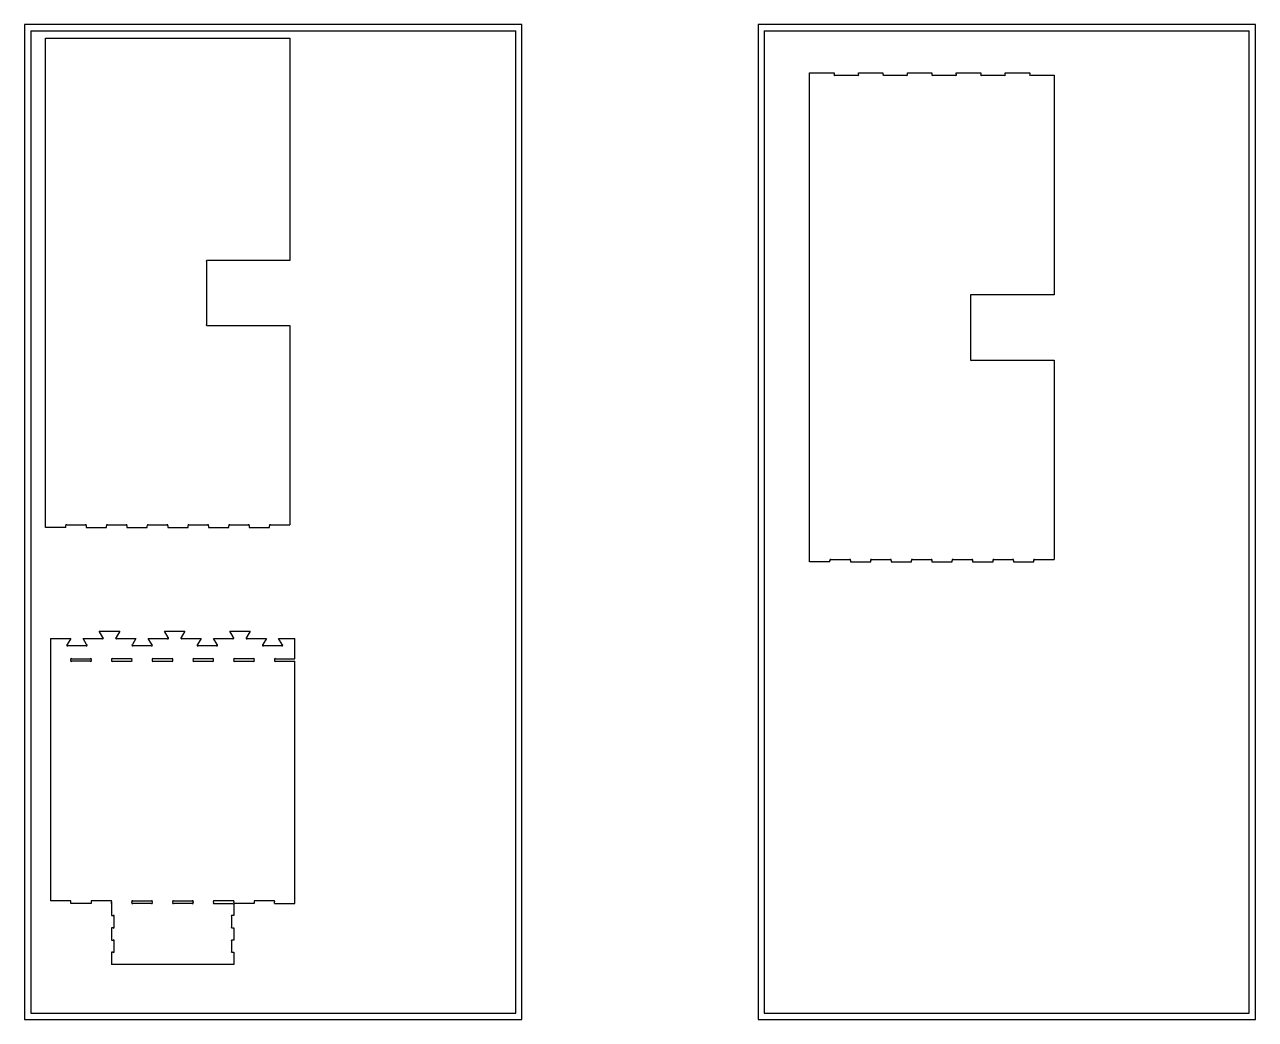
# Model space of a CAD drawing. Header units: millimetres. Extents: x 0 to 6520, y 0 to 2440.
# Drawn here: x 3500 to 6520, y 0 to 2440 of the extents above; entities that cross this region are included whole.
import ezdxf

# ---------------------------------------------------------------- set-up
doc = ezdxf.new("R2010")
doc.units = ezdxf.units.MM
doc.header["$LTSCALE"] = 30
doc.header["$MEASUREMENT"] = 0
for name, color, linetype, true_color in [('안전 가공선', 2, 'Continuous', 0xffff00), ('외곽 커팅', 3, 'Continuous', 0x00ff00), ('재료크기', 6, 'Continuous', 0xff00ff)]:
    doc.layers.add(name, color=color, linetype=linetype, true_color=true_color)

msp = doc.modelspace()

# ---------------------------------------------------------------- linework, layer by layer
at = {"layer": '안전 가공선'}
for p, q in [((3515, 2425), (4705, 2425)), ((3515, 2425), (3515, 15)), ((4705, 15), (4705, 2425)), ((5315, 2425), (6505, 2425)), ((5315, 2425), (5315, 15)), ((6505, 15), (6505, 2425)), ((3515, 15), (4705, 15)), ((5315, 15), (6505, 15))]:
    msp.add_line(p, q, dxfattribs=at)
at = {"layer": '외곽 커팅'}
for p, q in [((3551.1, 1701.8), (3551.1, 2406.8)), ((3551.1, 2406.8), (4151.1, 2406.8)), ((4151.1, 2406.8), (4151.1, 1861.8)), ((5426.2, 1616.9), (5426.2, 2321.9)), ((5426.2, 2321.9), (5486.2, 2321.9)), ((5486.2, 2321.9), (5486.2, 2318.2)), ((5488.5, 2315.9), (5544, 2315.9)), ((5546.2, 2318.2), (5546.2, 2321.9)), ((5546.2, 2321.9), (5606.2, 2321.9)), ((5606.2, 2321.9), (5606.2, 2318.2)), ((5608.5, 2315.9), (5664, 2315.9)), ((5666.2, 2318.2), (5666.2, 2321.9)), ((5666.2, 2321.9), (5726.2, 2321.9)), ((5726.2, 2321.9), (5726.2, 2318.2)), ((5728.5, 2315.9), (5784, 2315.9)), ((5786.2, 2318.2), (5786.2, 2321.9)), ((5786.2, 2321.9), (5846.2, 2321.9)), ((5846.2, 2321.9), (5846.2, 2318.2)), ((5848.5, 2315.9), (5904, 2315.9)), ((5906.2, 2318.2), (5906.2, 2321.9)), ((5906.2, 2321.9), (5966.2, 2321.9)), ((5966.2, 2321.9), (5966.2, 2318.2)), ((5968.5, 2315.9), (6026.2, 2315.9)), ((6026.2, 2315.9), (6026.2, 1776.9)), ((3946.1, 1859.5), (3946.1, 1704)), ((4151.1, 1861.8), (3948.4, 1861.8)), ((5821.2, 1774.7), (5821.2, 1619.2)), ((6026.2, 1776.9), (5823.5, 1776.9)), ((3551.1, 1206.8), (3551.1, 1701.8)), ((3948.4, 1701.8), (4151.1, 1701.8)), ((4151.1, 1701.8), (4151.1, 1212.8)), ((5426.2, 1121.9), (5426.2, 1616.9)), ((5823.5, 1616.9), (6026.2, 1616.9)), ((6026.2, 1616.9), (6026.2, 1127.9)), ((3601.1, 1206.8), (3601.1, 1210.7)), ((3603.2, 1212.8), (3649, 1212.8)), ((3651.1, 1210.7), (3651.1, 1206.8)), ((3701.1, 1206.8), (3701.1, 1210.7)), ((3703.2, 1212.8), (3749, 1212.8)), ((3751.1, 1210.7), (3751.1, 1206.8)), ((3801.1, 1206.8), (3801.1, 1210.7)), ((3803.2, 1212.8), (3849, 1212.8)), ((3851.1, 1210.7), (3851.1, 1206.8)), ((3901.1, 1206.8), (3901.1, 1210.7)), ((3903.2, 1212.8), (3949, 1212.8)), ((3951.1, 1210.7), (3951.1, 1206.8)), ((4001.1, 1206.8), (4001.1, 1210.7)), ((4003.2, 1212.8), (4049, 1212.8)), ((4051.1, 1210.7), (4051.1, 1206.8)), ((4101.1, 1206.8), (4101.1, 1210.7)), ((4103.2, 1212.8), (4151.1, 1212.8)), ((3601.1, 1206.8), (3551.1, 1206.8)), ((3651.1, 1206.8), (3701.1, 1206.8)), ((3751.1, 1206.8), (3801.1, 1206.8)), ((3851.1, 1206.8), (3901.1, 1206.8)), ((3951.1, 1206.8), (4001.1, 1206.8)), ((4051.1, 1206.8), (4101.1, 1206.8)), ((5476.2, 1121.9), (5426.2, 1121.9)), ((5476.2, 1121.9), (5476.2, 1125.8)), ((5478.3, 1127.9), (5524.1, 1127.9)), ((5526.2, 1125.8), (5526.2, 1121.9)), ((5526.2, 1121.9), (5576.2, 1121.9)), ((5576.2, 1121.9), (5576.2, 1125.8)), ((5578.3, 1127.9), (5624.1, 1127.9)), ((5626.2, 1125.8), (5626.2, 1121.9)), ((5626.2, 1121.9), (5676.2, 1121.9)), ((5676.2, 1121.9), (5676.2, 1125.8)), ((5678.3, 1127.9), (5724.1, 1127.9)), ((5726.2, 1125.8), (5726.2, 1121.9)), ((5726.2, 1121.9), (5776.2, 1121.9)), ((5776.2, 1121.9), (5776.2, 1125.8)), ((5778.3, 1127.9), (5824.1, 1127.9)), ((5826.2, 1125.8), (5826.2, 1121.9)), ((5826.2, 1121.9), (5876.2, 1121.9)), ((5876.2, 1121.9), (5876.2, 1125.8)), ((5878.3, 1127.9), (5924.1, 1127.9)), ((5926.2, 1125.8), (5926.2, 1121.9)), ((5926.2, 1121.9), (5976.2, 1121.9)), ((5976.2, 1121.9), (5976.2, 1125.8)), ((5978.3, 1127.9), (6026.2, 1127.9)), ((3692.2, 936.6), (3683.3, 952)), ((3683.3, 952), (3733.3, 952)), ((3733.3, 952), (3724.5, 936.6)), ((3852.2, 936.5), (3843.3, 951.9)), ((3843.3, 951.9), (3893.3, 951.9)), ((3893.3, 951.9), (3884.5, 936.5)), ((4012.2, 936.5), (4003.3, 951.9)), ((4003.3, 951.9), (4053.3, 951.9)), ((4053.3, 951.9), (4044.5, 936.5)), ((3563.3, 934.6), (3563.3, 290.6)), ((3563.3, 934.6), (3613.3, 934.6)), ((3613.3, 934.6), (3604.5, 919.3)), ((3606.4, 917.3), (3650.2, 917.3)), ((3652.2, 919.3), (3643.3, 934.6)), ((3643.3, 934.6), (3690.2, 934.6)), ((3726.4, 934.6), (3773.3, 934.6)), ((3773.3, 934.6), (3764.5, 919.2)), ((3766.4, 917.3), (3810.2, 917.3)), ((3812.2, 919.2), (3803.3, 934.6)), ((3803.3, 934.6), (3850.2, 934.6)), ((3886.4, 934.6), (3933.3, 934.6)), ((3933.3, 934.6), (3924.5, 919.2)), ((3926.4, 917.3), (3970.2, 917.3)), ((3972.2, 919.2), (3963.3, 934.6)), ((3963.3, 934.6), (4010.2, 934.6)), ((4046.4, 934.6), (4093.3, 934.6)), ((4093.3, 934.6), (4084.5, 919.2)), ((4086.4, 917.3), (4130.2, 917.3)), ((4132.2, 919.2), (4123.3, 934.6)), ((4123.3, 934.6), (4163.3, 934.6)), ((4163.3, 884.5), (4163.3, 934.6)), ((3613.3, 880.8), (3613.3, 882.3)), ((3615.6, 884.5), (3661.1, 884.5)), ((3661.1, 878.5), (3615.6, 878.5)), ((3663.3, 882.3), (3663.3, 880.8)), ((3713.3, 882.3), (3713.3, 880.8)), ((3761.1, 884.5), (3715.6, 884.5)), ((3715.6, 878.5), (3761.1, 878.5)), ((3763.3, 880.8), (3763.3, 882.3)), ((3813.3, 882.3), (3813.3, 880.8)), ((3861.1, 884.5), (3815.6, 884.5)), ((3815.6, 878.5), (3861.1, 878.5)), ((3863.3, 880.8), (3863.3, 882.3)), ((3913.3, 882.3), (3913.3, 880.8)), ((3961.1, 884.5), (3915.6, 884.5)), ((3915.6, 878.5), (3961.1, 878.5)), ((3963.3, 880.8), (3963.3, 882.3)), ((4013.3, 882.3), (4013.3, 880.8)), ((4061.1, 884.5), (4015.6, 884.5)), ((4015.6, 878.5), (4061.1, 878.5)), ((4063.3, 880.8), (4063.3, 882.3)), ((4113.3, 882.3), (4113.3, 880.8)), ((4115.6, 884.5), (4163.3, 884.5)), ((4115.6, 878.5), (4163.3, 878.5)), ((4163.3, 284.6), (4163.3, 878.5)), ((3611.1, 290.6), (3563.3, 290.6)), ((3613.3, 284.6), (3613.3, 288.3)), ((3663.3, 284.6), (3613.3, 284.6)), ((3663.3, 288.3), (3663.3, 284.6)), ((3711.1, 290.6), (3665.6, 290.6)), ((3713.3, 288.3), (3713.3, 284.6)), ((3713.3, 284.6), (3713.3, 288.3)), ((3713.3, 284.6), (3713.3, 254.6)), ((3763.3, 286.7), (3763.3, 288.3)), ((3811.1, 284.6), (3765.4, 284.6)), ((3765.6, 290.6), (3811.1, 290.6)), ((3813.3, 288.3), (3813.3, 286.8)), ((3863.3, 286.7), (3863.3, 288.3)), ((3911.1, 284.6), (3865.4, 284.6)), ((3865.6, 290.6), (3911.1, 290.6)), ((3913.3, 286.8), (3913.3, 288.3)), ((3913.3, 288.3), (3913.3, 286.8)), ((3963.3, 288.3), (3963.3, 286.8)), ((4011.1, 290.6), (3965.6, 290.6)), ((3965.6, 284.6), (4011.1, 284.6)), ((4011.1, 284.6), (4013.3, 282.3)), ((4013.3, 286.8), (4013.3, 288.3)), ((4013.3, 286.8), (4015.6, 284.6)), ((4013.3, 282.3), (4013.3, 254.6)), ((4063.3, 284.6), (4015.6, 284.6)), ((4063.3, 288.3), (4063.3, 284.6)), ((4111.1, 290.6), (4065.6, 290.6)), ((4113.3, 284.6), (4113.3, 288.3)), ((4113.3, 284.6), (4163.3, 284.6)), ((3713.3, 254.6), (3717.1, 254.6)), ((3719.3, 252.3), (3719.3, 226.8)), ((4007.3, 252.3), (4007.3, 226.7)), ((4013.3, 254.6), (4009.6, 254.6)), ((3717.1, 224.6), (3713.3, 224.6)), ((3713.3, 224.6), (3713.3, 194.6)), ((4009.4, 224.6), (4013.3, 224.6)), ((4013.3, 224.6), (4013.3, 194.6)), ((3713.3, 194.6), (3717.1, 194.6)), ((3719.3, 192.3), (3719.3, 167)), ((4007.3, 192.5), (4007.3, 166.8)), ((4013.3, 194.6), (4009.4, 194.6)), ((3713.3, 164.6), (3713.3, 134.6)), ((3716.8, 164.6), (3713.3, 164.6)), ((4009.6, 164.6), (4013.3, 164.6)), ((4013.3, 164.6), (4013.3, 134.6)), ((4013.3, 134.6), (3713.3, 134.6))]:
    msp.add_line(p, q, dxfattribs=at)
for centre, radius, start, end in [((5487.4, 2317.1), 1.6, 135, 315), ((5545.1, 2317.1), 1.6, 225, 45), ((5607.4, 2317.1), 1.6, 135, 315), ((5665.1, 2317.1), 1.6, 225, 45), ((5727.4, 2317.1), 1.6, 135, 315), ((5785.1, 2317.1), 1.6, 225, 45), ((5847.4, 2317.1), 1.6, 135, 315), ((5905.1, 2317.1), 1.6, 225, 45), ((5967.4, 2317.1), 1.6, 135, 315), ((3947.2, 1860.6), 1.6, 45, 225), ((5822.4, 1775.8), 1.6, 45, 225), ((3947.2, 1702.9), 1.6, 135, 315), ((5822.4, 1618.1), 1.6, 135, 315), ((3602.2, 1211.7), 1.5, 45, 225), ((3650, 1211.7), 1.5, 315, 135), ((3702.2, 1211.7), 1.5, 45, 225), ((3750, 1211.7), 1.5, 315, 135), ((3802.2, 1211.7), 1.5, 45, 225), ((3850, 1211.7), 1.5, 315, 135), ((3902.2, 1211.7), 1.5, 45, 225), ((3950, 1211.7), 1.5, 315, 135), ((4002.2, 1211.7), 1.5, 45, 225), ((4050, 1211.7), 1.5, 315, 135), ((4102.2, 1211.7), 1.5, 45, 225), ((5477.3, 1126.9), 1.5, 45, 225), ((5525.2, 1126.9), 1.5, 315, 135), ((5577.3, 1126.9), 1.5, 45, 225), ((5625.2, 1126.9), 1.5, 315, 135), ((5677.3, 1126.9), 1.5, 45, 225), ((5725.2, 1126.9), 1.5, 315, 135), ((5777.3, 1126.9), 1.5, 45, 225), ((5825.2, 1126.9), 1.5, 315, 135), ((5877.3, 1126.9), 1.5, 45, 225), ((5925.2, 1126.9), 1.5, 315, 135), ((5977.3, 1126.9), 1.5, 45, 225), ((3691.8, 935.1), 1.6, 195, 75), ((3724.9, 935.1), 1.6, 105, 345), ((3851.8, 935), 1.6, 195, 75), ((3884.9, 935), 1.6, 105, 345), ((4011.8, 935), 1.6, 195, 75), ((4044.9, 935), 1.6, 105, 345), ((3604.9, 917.7), 1.6, 105, 345), ((3651.8, 917.7), 1.6, 195, 75), ((3764.9, 917.7), 1.6, 105, 345), ((3811.8, 917.7), 1.6, 195, 75), ((3924.9, 917.7), 1.6, 105, 345), ((3971.8, 917.7), 1.6, 195, 75), ((4084.9, 917.7), 1.6, 105, 345), ((4131.8, 917.7), 1.6, 195, 75), ((3614.5, 883.4), 1.6, 45, 225), ((3614.5, 879.7), 1.6, 135, 315), ((3662.2, 883.4), 1.6, 315, 135), ((3662.2, 879.7), 1.6, 225, 45), ((3714.5, 883.4), 1.6, 45, 225), ((3714.5, 879.7), 1.6, 135, 315), ((3762.2, 883.4), 1.6, 315, 135), ((3762.2, 879.7), 1.6, 225, 45), ((3814.5, 883.4), 1.6, 45, 225), ((3814.5, 879.7), 1.6, 135, 315), ((3862.2, 883.4), 1.6, 315, 135), ((3862.2, 879.7), 1.6, 225, 45), ((3914.5, 883.4), 1.6, 45, 225), ((3914.5, 879.7), 1.6, 135, 315), ((3962.2, 883.4), 1.6, 315, 135), ((3962.2, 879.7), 1.6, 225, 45), ((4014.5, 883.4), 1.6, 45, 225), ((4014.5, 879.7), 1.6, 135, 315), ((4062.2, 883.4), 1.6, 315, 135), ((4062.2, 879.7), 1.6, 225, 45), ((4114.5, 883.4), 1.6, 45, 225), ((4114.5, 879.7), 1.6, 135, 315), ((3612.2, 289.4), 1.6, 315, 135), ((3664.5, 289.4), 1.6, 45, 225), ((3712.2, 289.4), 1.6, 315, 135), ((3764.5, 289.4), 1.6, 45, 225), ((3764.4, 285.6), 1.5, 135, 315), ((3812.2, 289.4), 1.6, 315, 135), ((3812.2, 285.7), 1.6, 225, 45), ((3864.5, 289.4), 1.6, 45, 225), ((3864.4, 285.6), 1.5, 135, 315), ((3912.2, 289.4), 1.6, 315, 135), ((3912.2, 285.7), 1.6, 225, 45), ((3964.5, 289.4), 1.6, 45, 225), ((3964.5, 285.7), 1.6, 135, 315), ((4012.2, 289.4), 1.6, 315, 135), ((4064.5, 289.4), 1.6, 45, 225), ((4112.2, 289.4), 1.6, 315, 135), ((3718.2, 253.4), 1.6, 315, 135), ((4008.5, 253.4), 1.6, 45, 225), ((3718.2, 225.7), 1.6, 225, 45), ((4008.4, 225.6), 1.5, 135, 315), ((3718.2, 193.4), 1.6, 315, 135), ((4008.4, 193.5), 1.5, 45, 225), ((3718.1, 165.8), 1.75, 225, 45), ((4008.5, 165.7), 1.6, 135, 315)]:
    msp.add_arc(centre, radius, start, end, dxfattribs=at)
at = {"layer": '재료크기'}
for p, q in [((4720, 2440), (3500, 2440)), ((3500, 2440), (3500, 0)), ((4720, 0), (4720, 2440)), ((6520, 2440), (5300, 2440)), ((5300, 2440), (5300, 0)), ((6520, 0), (6520, 2440)), ((3500, 0), (4720, 0)), ((5300, 0), (6520, 0))]:
    msp.add_line(p, q, dxfattribs=at)

doc.saveas('drawing.dxf')
